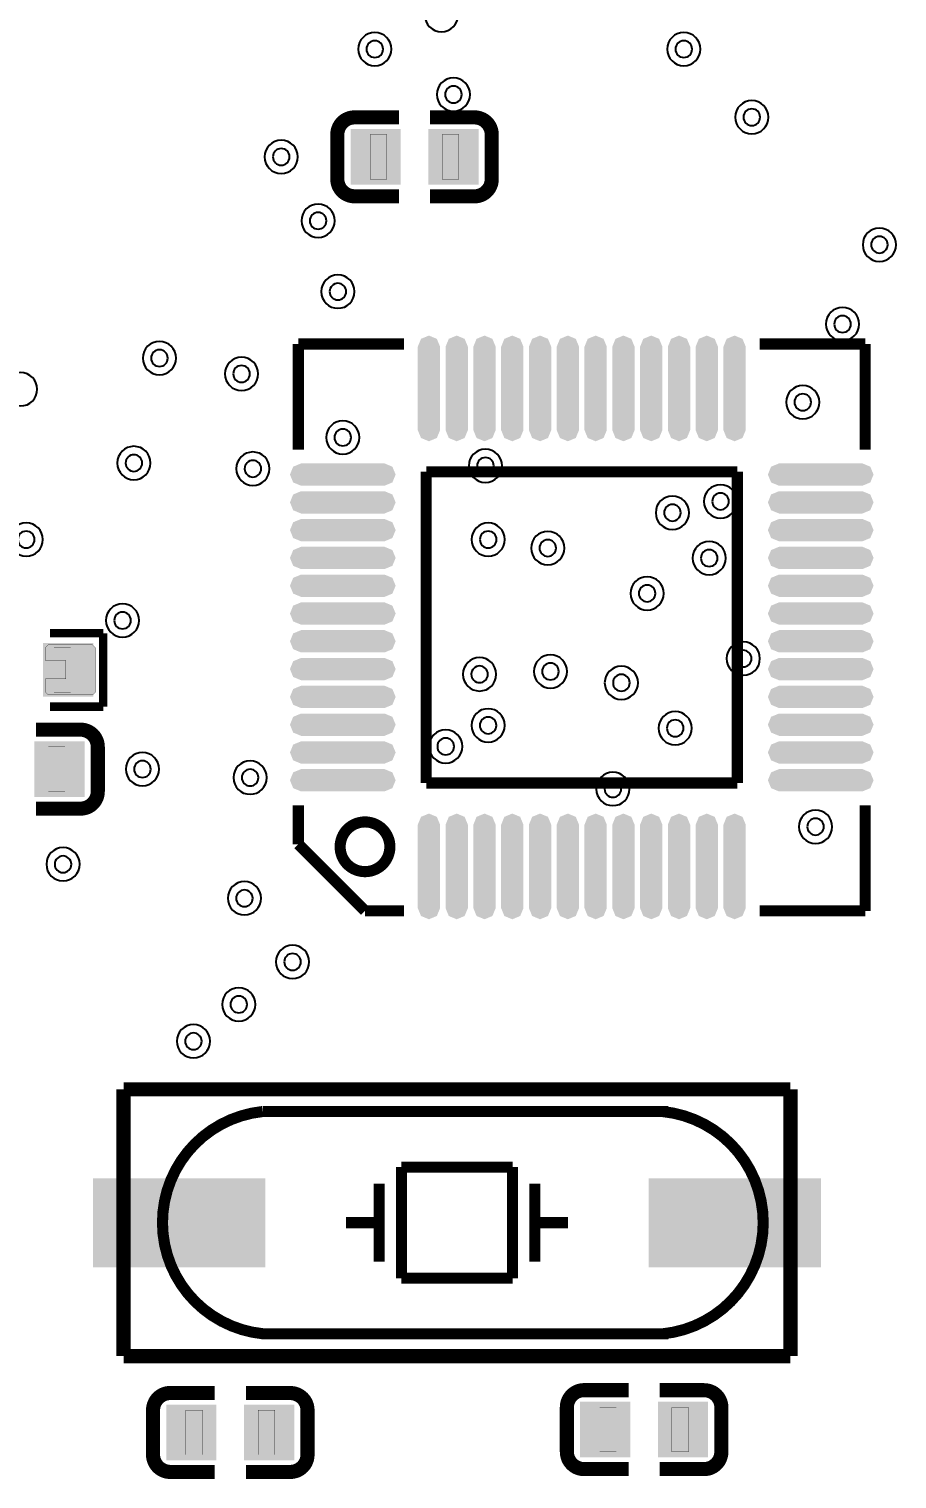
# Model space of a CAD drawing. Header units: millimetres. Extents: x -103 to 1, y -5 to 127.
# Drawn here: x -63.44 to -47.83, y 24.64 to 50.73 of the extents above; entities that cross this region are included whole.
import ezdxf

# ---------------------------------------------------------------- set-up
doc = ezdxf.new("R2010")
doc.units = ezdxf.units.MM
doc.header["$MEASUREMENT"] = 0
for name, color, linetype, true_color in [('Hole-Layer', 7, 'Continuous', 0x222222), ('Multi-Layer', 7, 'Continuous', 0xc0c0c0), ('Pin-Soldering-Layer', 7, 'Continuous', 0xcc9999), ('Top-Layer', 7, 'Continuous', 0xff0000), ('Top-Paste-Mask-Layer', 7, 'Continuous', 0x808080), ('Top-Silkscreen-Layer', 7, 'Continuous', 0xffcc00), ('Top-Solder-Mask-Layer', 7, 'Continuous', 0x800080)]:
    doc.layers.add(name, color=color, linetype=linetype, true_color=true_color)

msp = doc.modelspace()

# ---------------------------------------------------------------- hatches: boundary and pattern name
at = {"layer": 'Pin-Soldering-Layer'}
for points in [[(-57.308, 48.028), (-57.308, 48.828), (-57.008, 48.828), (-57.008, 48.028)], [(-55.708, 48.028), (-55.708, 48.828), (-56.008, 48.828), (-56.008, 48.028)], [(-62.695, 39.597), (-62.695, 38.797), (-62.995, 38.797), (-62.995, 39.597)], [(-62.797, 37.012), (-62.797, 37.812), (-63.097, 37.812), (-63.097, 37.012)], [(-60.623, 25.878), (-60.623, 25.078), (-60.323, 25.078), (-60.323, 25.878)], [(-59.023, 25.878), (-59.023, 25.078), (-59.323, 25.078), (-59.323, 25.878)], [(-53.176, 25.129), (-53.176, 25.929), (-52.876, 25.929), (-52.876, 25.129)], [(-51.576, 25.129), (-51.576, 25.929), (-51.876, 25.929), (-51.876, 25.129)]]:
    msp.add_hatch(color=256, dxfattribs=at).paths.add_polyline_path(points)
at = {"layer": 'Top-Layer'}
for points in [[(-57.608, 47.978), (-57.608, 48.878), (-56.808, 48.878), (-56.808, 47.978)], [(-56.207, 47.978), (-56.207, 48.878), (-55.407, 48.878), (-55.407, 47.978)], [(-56.398, 45.012), (-56.323, 45.142), (-56.173, 45.142), (-56.098, 45.012), (-56.098, 43.512), (-56.173, 43.382), (-56.323, 43.382), (-56.398, 43.512)], [(-55.898, 45.012), (-55.823, 45.142), (-55.673, 45.142), (-55.598, 45.012), (-55.598, 43.512), (-55.673, 43.382), (-55.823, 43.382), (-55.898, 43.512)], [(-55.398, 45.012), (-55.323, 45.142), (-55.173, 45.142), (-55.098, 45.012), (-55.098, 43.512), (-55.173, 43.382), (-55.323, 43.382), (-55.398, 43.512)], [(-54.898, 45.012), (-54.823, 45.142), (-54.673, 45.142), (-54.598, 45.012), (-54.598, 43.512), (-54.673, 43.382), (-54.823, 43.382), (-54.898, 43.512)], [(-54.398, 45.012), (-54.323, 45.142), (-54.173, 45.142), (-54.098, 45.012), (-54.098, 43.512), (-54.173, 43.382), (-54.323, 43.382), (-54.398, 43.512)], [(-53.898, 45.012), (-53.823, 45.142), (-53.673, 45.142), (-53.598, 45.012), (-53.598, 43.512), (-53.673, 43.382), (-53.823, 43.382), (-53.898, 43.512)], [(-53.398, 45.012), (-53.323, 45.142), (-53.173, 45.142), (-53.098, 45.012), (-53.098, 43.512), (-53.173, 43.382), (-53.323, 43.382), (-53.398, 43.512)], [(-52.898, 45.012), (-52.823, 45.142), (-52.673, 45.142), (-52.598, 45.012), (-52.598, 43.512), (-52.673, 43.382), (-52.823, 43.382), (-52.898, 43.512)], [(-52.398, 45.012), (-52.323, 45.142), (-52.173, 45.142), (-52.098, 45.012), (-52.098, 43.512), (-52.173, 43.382), (-52.323, 43.382), (-52.398, 43.512)], [(-51.898, 45.012), (-51.823, 45.142), (-51.673, 45.142), (-51.598, 45.012), (-51.598, 43.512), (-51.673, 43.382), (-51.823, 43.382), (-51.898, 43.512)], [(-51.398, 45.012), (-51.323, 45.142), (-51.173, 45.142), (-51.098, 45.012), (-51.098, 43.512), (-51.173, 43.382), (-51.323, 43.382), (-51.398, 43.512)], [(-50.898, 45.012), (-50.823, 45.142), (-50.673, 45.142), (-50.598, 45.012), (-50.598, 43.512), (-50.673, 43.382), (-50.823, 43.382), (-50.898, 43.512)], [(-57.048, 42.862), (-56.919, 42.787), (-56.919, 42.637), (-57.048, 42.562), (-58.548, 42.562), (-58.678, 42.637), (-58.678, 42.787), (-58.548, 42.862)], [(-48.448, 42.862), (-48.319, 42.787), (-48.319, 42.637), (-48.448, 42.562), (-49.948, 42.562), (-50.078, 42.637), (-50.078, 42.787), (-49.948, 42.862)], [(-57.048, 42.362), (-56.919, 42.287), (-56.919, 42.137), (-57.048, 42.062), (-58.548, 42.062), (-58.678, 42.137), (-58.678, 42.287), (-58.548, 42.362)], [(-48.448, 42.362), (-48.319, 42.287), (-48.319, 42.137), (-48.448, 42.062), (-49.948, 42.062), (-50.078, 42.137), (-50.078, 42.287), (-49.948, 42.362)], [(-57.048, 41.862), (-56.919, 41.787), (-56.919, 41.637), (-57.048, 41.562), (-58.548, 41.562), (-58.678, 41.637), (-58.678, 41.787), (-58.548, 41.862)], [(-48.448, 41.862), (-48.319, 41.787), (-48.319, 41.637), (-48.448, 41.562), (-49.948, 41.562), (-50.078, 41.637), (-50.078, 41.787), (-49.948, 41.862)], [(-57.048, 41.362), (-56.919, 41.287), (-56.919, 41.137), (-57.048, 41.062), (-58.548, 41.062), (-58.678, 41.137), (-58.678, 41.287), (-58.548, 41.362)], [(-48.448, 41.362), (-48.319, 41.287), (-48.319, 41.137), (-48.448, 41.062), (-49.948, 41.062), (-50.078, 41.137), (-50.078, 41.287), (-49.948, 41.362)], [(-57.048, 40.862), (-56.919, 40.787), (-56.919, 40.637), (-57.048, 40.562), (-58.548, 40.562), (-58.678, 40.637), (-58.678, 40.787), (-58.548, 40.862)], [(-48.448, 40.862), (-48.319, 40.787), (-48.319, 40.637), (-48.448, 40.562), (-49.948, 40.562), (-50.078, 40.637), (-50.078, 40.787), (-49.948, 40.862)], [(-57.048, 40.362), (-56.919, 40.287), (-56.919, 40.137), (-57.048, 40.062), (-58.548, 40.062), (-58.678, 40.137), (-58.678, 40.287), (-58.548, 40.362)], [(-48.448, 40.362), (-48.319, 40.287), (-48.319, 40.137), (-48.448, 40.062), (-49.948, 40.062), (-50.078, 40.137), (-50.078, 40.287), (-49.948, 40.362)], [(-57.048, 39.862), (-56.919, 39.787), (-56.919, 39.637), (-57.048, 39.562), (-58.548, 39.562), (-58.678, 39.637), (-58.678, 39.787), (-58.548, 39.862)], [(-48.448, 39.862), (-48.319, 39.787), (-48.319, 39.637), (-48.448, 39.562), (-49.948, 39.562), (-50.078, 39.637), (-50.078, 39.787), (-49.948, 39.862)], [(-62.338, 39.629), (-62.338, 38.765), (-63.145, 38.765), (-63.145, 39.629)], [(-57.048, 39.362), (-56.919, 39.287), (-56.919, 39.137), (-57.048, 39.062), (-58.548, 39.062), (-58.678, 39.137), (-58.678, 39.287), (-58.548, 39.362)], [(-48.448, 39.362), (-48.319, 39.287), (-48.319, 39.137), (-48.448, 39.062), (-49.948, 39.062), (-50.078, 39.137), (-50.078, 39.287), (-49.948, 39.362)], [(-57.048, 38.862), (-56.919, 38.787), (-56.919, 38.637), (-57.048, 38.562), (-58.548, 38.562), (-58.678, 38.637), (-58.678, 38.787), (-58.548, 38.862)], [(-48.448, 38.862), (-48.319, 38.787), (-48.319, 38.637), (-48.448, 38.562), (-49.948, 38.562), (-50.078, 38.637), (-50.078, 38.787), (-49.948, 38.862)], [(-57.048, 38.362), (-56.919, 38.287), (-56.919, 38.137), (-57.048, 38.062), (-58.548, 38.062), (-58.678, 38.137), (-58.678, 38.287), (-58.548, 38.362)], [(-48.448, 38.362), (-48.319, 38.287), (-48.319, 38.137), (-48.448, 38.062), (-49.948, 38.062), (-50.078, 38.137), (-50.078, 38.287), (-49.948, 38.362)], [(-63.297, 36.962), (-63.297, 37.862), (-62.497, 37.862), (-62.497, 36.962)], [(-57.048, 37.862), (-56.919, 37.787), (-56.919, 37.637), (-57.048, 37.562), (-58.548, 37.562), (-58.678, 37.637), (-58.678, 37.787), (-58.548, 37.862)], [(-48.448, 37.862), (-48.319, 37.787), (-48.319, 37.637), (-48.448, 37.562), (-49.948, 37.562), (-50.078, 37.637), (-50.078, 37.787), (-49.948, 37.862)], [(-57.048, 37.362), (-56.919, 37.287), (-56.919, 37.137), (-57.048, 37.062), (-58.548, 37.062), (-58.678, 37.137), (-58.678, 37.287), (-58.548, 37.362)], [(-48.448, 37.362), (-48.319, 37.287), (-48.319, 37.137), (-48.448, 37.062), (-49.948, 37.062), (-50.078, 37.137), (-50.078, 37.287), (-49.948, 37.362)], [(-56.398, 36.412), (-56.323, 36.542), (-56.173, 36.542), (-56.098, 36.412), (-56.098, 34.912), (-56.173, 34.782), (-56.323, 34.782), (-56.398, 34.912)], [(-55.898, 36.412), (-55.823, 36.542), (-55.673, 36.542), (-55.598, 36.412), (-55.598, 34.912), (-55.673, 34.782), (-55.823, 34.782), (-55.898, 34.912)], [(-55.398, 36.412), (-55.323, 36.542), (-55.173, 36.542), (-55.098, 36.412), (-55.098, 34.912), (-55.173, 34.782), (-55.323, 34.782), (-55.398, 34.912)], [(-54.898, 36.412), (-54.823, 36.542), (-54.673, 36.542), (-54.598, 36.412), (-54.598, 34.912), (-54.673, 34.782), (-54.823, 34.782), (-54.898, 34.912)], [(-54.398, 36.412), (-54.323, 36.542), (-54.173, 36.542), (-54.098, 36.412), (-54.098, 34.912), (-54.173, 34.782), (-54.323, 34.782), (-54.398, 34.912)], [(-53.898, 36.412), (-53.823, 36.542), (-53.673, 36.542), (-53.598, 36.412), (-53.598, 34.912), (-53.673, 34.782), (-53.823, 34.782), (-53.898, 34.912)], [(-53.398, 36.412), (-53.323, 36.542), (-53.173, 36.542), (-53.098, 36.412), (-53.098, 34.912), (-53.173, 34.782), (-53.323, 34.782), (-53.398, 34.912)], [(-52.898, 36.412), (-52.823, 36.542), (-52.673, 36.542), (-52.598, 36.412), (-52.598, 34.912), (-52.673, 34.782), (-52.823, 34.782), (-52.898, 34.912)], [(-52.398, 36.412), (-52.323, 36.542), (-52.173, 36.542), (-52.098, 36.412), (-52.098, 34.912), (-52.173, 34.782), (-52.323, 34.782), (-52.398, 34.912)], [(-51.898, 36.412), (-51.823, 36.542), (-51.673, 36.542), (-51.598, 36.412), (-51.598, 34.912), (-51.673, 34.782), (-51.823, 34.782), (-51.898, 34.912)], [(-51.398, 36.412), (-51.323, 36.542), (-51.173, 36.542), (-51.098, 36.412), (-51.098, 34.912), (-51.173, 34.782), (-51.323, 34.782), (-51.398, 34.912)], [(-50.898, 36.412), (-50.823, 36.542), (-50.673, 36.542), (-50.598, 36.412), (-50.598, 34.912), (-50.673, 34.782), (-50.823, 34.782), (-50.898, 34.912)], [(-62.243, 28.502), (-62.243, 30.002), (-59.243, 30.002), (-59.243, 28.502)], [(-52.243, 28.502), (-52.243, 30.002), (-49.242, 30.002), (-49.242, 28.502)], [(-60.123, 25.928), (-60.123, 25.028), (-60.923, 25.028), (-60.923, 25.928)], [(-58.723, 25.928), (-58.723, 25.028), (-59.523, 25.028), (-59.523, 25.928)], [(-53.476, 25.079), (-53.476, 25.979), (-52.676, 25.979), (-52.676, 25.079)], [(-52.076, 25.079), (-52.076, 25.979), (-51.276, 25.979), (-51.276, 25.079)]]:
    msp.add_hatch(color=256, dxfattribs=at).paths.add_polyline_path(points)
at = {"layer": 'Top-Paste-Mask-Layer'}
for points in [[(-57.608, 47.978), (-57.608, 48.878), (-56.808, 48.878), (-56.808, 47.978)], [(-56.207, 47.978), (-56.207, 48.878), (-55.407, 48.878), (-55.407, 47.978)], [(-56.398, 45.012), (-56.323, 45.142), (-56.173, 45.142), (-56.098, 45.012), (-56.098, 43.512), (-56.173, 43.382), (-56.323, 43.382), (-56.398, 43.512)], [(-55.898, 45.012), (-55.823, 45.142), (-55.673, 45.142), (-55.598, 45.012), (-55.598, 43.512), (-55.673, 43.382), (-55.823, 43.382), (-55.898, 43.512)], [(-55.398, 45.012), (-55.323, 45.142), (-55.173, 45.142), (-55.098, 45.012), (-55.098, 43.512), (-55.173, 43.382), (-55.323, 43.382), (-55.398, 43.512)], [(-54.898, 45.012), (-54.823, 45.142), (-54.673, 45.142), (-54.598, 45.012), (-54.598, 43.512), (-54.673, 43.382), (-54.823, 43.382), (-54.898, 43.512)], [(-54.398, 45.012), (-54.323, 45.142), (-54.173, 45.142), (-54.098, 45.012), (-54.098, 43.512), (-54.173, 43.382), (-54.323, 43.382), (-54.398, 43.512)], [(-53.898, 45.012), (-53.823, 45.142), (-53.673, 45.142), (-53.598, 45.012), (-53.598, 43.512), (-53.673, 43.382), (-53.823, 43.382), (-53.898, 43.512)], [(-53.398, 45.012), (-53.323, 45.142), (-53.173, 45.142), (-53.098, 45.012), (-53.098, 43.512), (-53.173, 43.382), (-53.323, 43.382), (-53.398, 43.512)], [(-52.898, 45.012), (-52.823, 45.142), (-52.673, 45.142), (-52.598, 45.012), (-52.598, 43.512), (-52.673, 43.382), (-52.823, 43.382), (-52.898, 43.512)], [(-52.398, 45.012), (-52.323, 45.142), (-52.173, 45.142), (-52.098, 45.012), (-52.098, 43.512), (-52.173, 43.382), (-52.323, 43.382), (-52.398, 43.512)], [(-51.898, 45.012), (-51.823, 45.142), (-51.673, 45.142), (-51.598, 45.012), (-51.598, 43.512), (-51.673, 43.382), (-51.823, 43.382), (-51.898, 43.512)], [(-51.398, 45.012), (-51.323, 45.142), (-51.173, 45.142), (-51.098, 45.012), (-51.098, 43.512), (-51.173, 43.382), (-51.323, 43.382), (-51.398, 43.512)], [(-50.898, 45.012), (-50.823, 45.142), (-50.673, 45.142), (-50.598, 45.012), (-50.598, 43.512), (-50.673, 43.382), (-50.823, 43.382), (-50.898, 43.512)], [(-57.048, 42.862), (-56.919, 42.787), (-56.919, 42.637), (-57.048, 42.562), (-58.548, 42.562), (-58.678, 42.637), (-58.678, 42.787), (-58.548, 42.862)], [(-48.448, 42.862), (-48.319, 42.787), (-48.319, 42.637), (-48.448, 42.562), (-49.948, 42.562), (-50.078, 42.637), (-50.078, 42.787), (-49.948, 42.862)], [(-57.048, 42.362), (-56.919, 42.287), (-56.919, 42.137), (-57.048, 42.062), (-58.548, 42.062), (-58.678, 42.137), (-58.678, 42.287), (-58.548, 42.362)], [(-48.448, 42.362), (-48.319, 42.287), (-48.319, 42.137), (-48.448, 42.062), (-49.948, 42.062), (-50.078, 42.137), (-50.078, 42.287), (-49.948, 42.362)], [(-57.048, 41.862), (-56.919, 41.787), (-56.919, 41.637), (-57.048, 41.562), (-58.548, 41.562), (-58.678, 41.637), (-58.678, 41.787), (-58.548, 41.862)], [(-48.448, 41.862), (-48.319, 41.787), (-48.319, 41.637), (-48.448, 41.562), (-49.948, 41.562), (-50.078, 41.637), (-50.078, 41.787), (-49.948, 41.862)], [(-57.048, 41.362), (-56.919, 41.287), (-56.919, 41.137), (-57.048, 41.062), (-58.548, 41.062), (-58.678, 41.137), (-58.678, 41.287), (-58.548, 41.362)], [(-48.448, 41.362), (-48.319, 41.287), (-48.319, 41.137), (-48.448, 41.062), (-49.948, 41.062), (-50.078, 41.137), (-50.078, 41.287), (-49.948, 41.362)], [(-57.048, 40.862), (-56.919, 40.787), (-56.919, 40.637), (-57.048, 40.562), (-58.548, 40.562), (-58.678, 40.637), (-58.678, 40.787), (-58.548, 40.862)], [(-48.448, 40.862), (-48.319, 40.787), (-48.319, 40.637), (-48.448, 40.562), (-49.948, 40.562), (-50.078, 40.637), (-50.078, 40.787), (-49.948, 40.862)], [(-57.048, 40.362), (-56.919, 40.287), (-56.919, 40.137), (-57.048, 40.062), (-58.548, 40.062), (-58.678, 40.137), (-58.678, 40.287), (-58.548, 40.362)], [(-48.448, 40.362), (-48.319, 40.287), (-48.319, 40.137), (-48.448, 40.062), (-49.948, 40.062), (-50.078, 40.137), (-50.078, 40.287), (-49.948, 40.362)], [(-57.048, 39.862), (-56.919, 39.787), (-56.919, 39.637), (-57.048, 39.562), (-58.548, 39.562), (-58.678, 39.637), (-58.678, 39.787), (-58.548, 39.862)], [(-48.448, 39.862), (-48.319, 39.787), (-48.319, 39.637), (-48.448, 39.562), (-49.948, 39.562), (-50.078, 39.637), (-50.078, 39.787), (-49.948, 39.862)], [(-62.3, 39.647), (-63.1, 39.647), (-63.15, 39.597), (-63.15, 39.369), (-62.78, 39.369), (-62.78, 39.039), (-63.15, 39.039), (-63.15, 38.797), (-63.1, 38.747), (-62.3, 38.747), (-62.25, 38.797), (-62.25, 39.597)], [(-57.048, 39.362), (-56.919, 39.287), (-56.919, 39.137), (-57.048, 39.062), (-58.548, 39.062), (-58.678, 39.137), (-58.678, 39.287), (-58.548, 39.362)], [(-48.448, 39.362), (-48.319, 39.287), (-48.319, 39.137), (-48.448, 39.062), (-49.948, 39.062), (-50.078, 39.137), (-50.078, 39.287), (-49.948, 39.362)], [(-57.048, 38.862), (-56.919, 38.787), (-56.919, 38.637), (-57.048, 38.562), (-58.548, 38.562), (-58.678, 38.637), (-58.678, 38.787), (-58.548, 38.862)], [(-48.448, 38.862), (-48.319, 38.787), (-48.319, 38.637), (-48.448, 38.562), (-49.948, 38.562), (-50.078, 38.637), (-50.078, 38.787), (-49.948, 38.862)], [(-57.048, 38.362), (-56.919, 38.287), (-56.919, 38.137), (-57.048, 38.062), (-58.548, 38.062), (-58.678, 38.137), (-58.678, 38.287), (-58.548, 38.362)], [(-48.448, 38.362), (-48.319, 38.287), (-48.319, 38.137), (-48.448, 38.062), (-49.948, 38.062), (-50.078, 38.137), (-50.078, 38.287), (-49.948, 38.362)], [(-63.297, 36.962), (-63.297, 37.862), (-62.497, 37.862), (-62.497, 36.962)], [(-57.048, 37.862), (-56.919, 37.787), (-56.919, 37.637), (-57.048, 37.562), (-58.548, 37.562), (-58.678, 37.637), (-58.678, 37.787), (-58.548, 37.862)], [(-48.448, 37.862), (-48.319, 37.787), (-48.319, 37.637), (-48.448, 37.562), (-49.948, 37.562), (-50.078, 37.637), (-50.078, 37.787), (-49.948, 37.862)], [(-57.048, 37.362), (-56.919, 37.287), (-56.919, 37.137), (-57.048, 37.062), (-58.548, 37.062), (-58.678, 37.137), (-58.678, 37.287), (-58.548, 37.362)], [(-48.448, 37.362), (-48.319, 37.287), (-48.319, 37.137), (-48.448, 37.062), (-49.948, 37.062), (-50.078, 37.137), (-50.078, 37.287), (-49.948, 37.362)], [(-56.398, 36.412), (-56.323, 36.542), (-56.173, 36.542), (-56.098, 36.412), (-56.098, 34.912), (-56.173, 34.782), (-56.323, 34.782), (-56.398, 34.912)], [(-55.898, 36.412), (-55.823, 36.542), (-55.673, 36.542), (-55.598, 36.412), (-55.598, 34.912), (-55.673, 34.782), (-55.823, 34.782), (-55.898, 34.912)], [(-55.398, 36.412), (-55.323, 36.542), (-55.173, 36.542), (-55.098, 36.412), (-55.098, 34.912), (-55.173, 34.782), (-55.323, 34.782), (-55.398, 34.912)], [(-54.898, 36.412), (-54.823, 36.542), (-54.673, 36.542), (-54.598, 36.412), (-54.598, 34.912), (-54.673, 34.782), (-54.823, 34.782), (-54.898, 34.912)], [(-54.398, 36.412), (-54.323, 36.542), (-54.173, 36.542), (-54.098, 36.412), (-54.098, 34.912), (-54.173, 34.782), (-54.323, 34.782), (-54.398, 34.912)], [(-53.898, 36.412), (-53.823, 36.542), (-53.673, 36.542), (-53.598, 36.412), (-53.598, 34.912), (-53.673, 34.782), (-53.823, 34.782), (-53.898, 34.912)], [(-53.398, 36.412), (-53.323, 36.542), (-53.173, 36.542), (-53.098, 36.412), (-53.098, 34.912), (-53.173, 34.782), (-53.323, 34.782), (-53.398, 34.912)], [(-52.898, 36.412), (-52.823, 36.542), (-52.673, 36.542), (-52.598, 36.412), (-52.598, 34.912), (-52.673, 34.782), (-52.823, 34.782), (-52.898, 34.912)], [(-52.398, 36.412), (-52.323, 36.542), (-52.173, 36.542), (-52.098, 36.412), (-52.098, 34.912), (-52.173, 34.782), (-52.323, 34.782), (-52.398, 34.912)], [(-51.898, 36.412), (-51.823, 36.542), (-51.673, 36.542), (-51.598, 36.412), (-51.598, 34.912), (-51.673, 34.782), (-51.823, 34.782), (-51.898, 34.912)], [(-51.398, 36.412), (-51.323, 36.542), (-51.173, 36.542), (-51.098, 36.412), (-51.098, 34.912), (-51.173, 34.782), (-51.323, 34.782), (-51.398, 34.912)], [(-50.898, 36.412), (-50.823, 36.542), (-50.673, 36.542), (-50.598, 36.412), (-50.598, 34.912), (-50.673, 34.782), (-50.823, 34.782), (-50.898, 34.912)], [(-62.243, 28.502), (-62.243, 30.002), (-59.243, 30.002), (-59.243, 28.502)], [(-52.243, 28.502), (-52.243, 30.002), (-49.242, 30.002), (-49.242, 28.502)], [(-60.123, 25.928), (-60.123, 25.028), (-60.923, 25.028), (-60.923, 25.928)], [(-58.723, 25.928), (-58.723, 25.028), (-59.523, 25.028), (-59.523, 25.928)], [(-53.476, 25.079), (-53.476, 25.979), (-52.676, 25.979), (-52.676, 25.079)], [(-52.076, 25.079), (-52.076, 25.979), (-51.276, 25.979), (-51.276, 25.079)]]:
    msp.add_hatch(color=256, dxfattribs=at).paths.add_polyline_path(points)
at = {"layer": 'Top-Solder-Mask-Layer'}
for points in [[(-57.659, 47.927), (-57.659, 48.929), (-56.757, 48.929), (-56.757, 47.927)], [(-56.258, 47.927), (-56.258, 48.929), (-55.356, 48.929), (-55.356, 47.927)], [(-56.449, 45.012), (-56.391, 45.154), (-56.248, 45.213), (-56.106, 45.154), (-56.047, 45.012), (-56.047, 43.512), (-56.106, 43.37), (-56.248, 43.311), (-56.391, 43.37), (-56.449, 43.512)], [(-55.949, 45.012), (-55.891, 45.154), (-55.748, 45.213), (-55.606, 45.154), (-55.547, 45.012), (-55.547, 43.512), (-55.606, 43.37), (-55.748, 43.311), (-55.891, 43.37), (-55.949, 43.512)], [(-55.449, 45.012), (-55.391, 45.154), (-55.248, 45.213), (-55.106, 45.154), (-55.047, 45.012), (-55.047, 43.512), (-55.106, 43.37), (-55.248, 43.311), (-55.391, 43.37), (-55.449, 43.512)], [(-54.949, 45.012), (-54.891, 45.154), (-54.748, 45.213), (-54.606, 45.154), (-54.547, 45.012), (-54.547, 43.512), (-54.606, 43.37), (-54.748, 43.311), (-54.891, 43.37), (-54.949, 43.512)], [(-54.449, 45.012), (-54.391, 45.154), (-54.248, 45.213), (-54.106, 45.154), (-54.047, 45.012), (-54.047, 43.512), (-54.106, 43.37), (-54.248, 43.311), (-54.391, 43.37), (-54.449, 43.512)], [(-53.949, 45.012), (-53.891, 45.154), (-53.748, 45.213), (-53.606, 45.154), (-53.547, 45.012), (-53.547, 43.512), (-53.606, 43.37), (-53.748, 43.311), (-53.891, 43.37), (-53.949, 43.512)], [(-53.449, 45.012), (-53.391, 45.154), (-53.248, 45.213), (-53.106, 45.154), (-53.047, 45.012), (-53.047, 43.512), (-53.106, 43.37), (-53.248, 43.311), (-53.391, 43.37), (-53.449, 43.512)], [(-52.949, 45.012), (-52.891, 45.154), (-52.748, 45.213), (-52.606, 45.154), (-52.547, 45.012), (-52.547, 43.512), (-52.606, 43.37), (-52.748, 43.311), (-52.891, 43.37), (-52.949, 43.512)], [(-52.449, 45.012), (-52.391, 45.154), (-52.248, 45.213), (-52.106, 45.154), (-52.047, 45.012), (-52.047, 43.512), (-52.106, 43.37), (-52.248, 43.311), (-52.391, 43.37), (-52.449, 43.512)], [(-51.949, 45.012), (-51.891, 45.154), (-51.748, 45.213), (-51.606, 45.154), (-51.547, 45.012), (-51.547, 43.512), (-51.606, 43.37), (-51.748, 43.311), (-51.891, 43.37), (-51.949, 43.512)], [(-51.449, 45.012), (-51.391, 45.154), (-51.248, 45.213), (-51.106, 45.154), (-51.047, 45.012), (-51.047, 43.512), (-51.106, 43.37), (-51.248, 43.311), (-51.391, 43.37), (-51.449, 43.512)], [(-50.949, 45.012), (-50.891, 45.154), (-50.748, 45.213), (-50.606, 45.154), (-50.547, 45.012), (-50.547, 43.512), (-50.606, 43.37), (-50.748, 43.311), (-50.891, 43.37), (-50.949, 43.512)], [(-57.048, 42.913), (-56.906, 42.854), (-56.847, 42.712), (-56.906, 42.57), (-57.048, 42.511), (-58.548, 42.511), (-58.691, 42.57), (-58.749, 42.712), (-58.691, 42.854), (-58.548, 42.913)], [(-48.448, 42.913), (-48.306, 42.854), (-48.247, 42.712), (-48.306, 42.57), (-48.448, 42.511), (-49.948, 42.511), (-50.091, 42.57), (-50.149, 42.712), (-50.091, 42.854), (-49.948, 42.913)], [(-57.048, 42.413), (-56.906, 42.354), (-56.847, 42.212), (-56.906, 42.07), (-57.048, 42.011), (-58.548, 42.011), (-58.691, 42.07), (-58.749, 42.212), (-58.691, 42.354), (-58.548, 42.413)], [(-48.448, 42.413), (-48.306, 42.354), (-48.247, 42.212), (-48.306, 42.07), (-48.448, 42.011), (-49.948, 42.011), (-50.091, 42.07), (-50.149, 42.212), (-50.091, 42.354), (-49.948, 42.413)], [(-57.048, 41.913), (-56.906, 41.854), (-56.847, 41.712), (-56.906, 41.57), (-57.048, 41.511), (-58.548, 41.511), (-58.691, 41.57), (-58.749, 41.712), (-58.691, 41.854), (-58.548, 41.913)], [(-48.448, 41.913), (-48.306, 41.854), (-48.247, 41.712), (-48.306, 41.57), (-48.448, 41.511), (-49.948, 41.511), (-50.091, 41.57), (-50.149, 41.712), (-50.091, 41.854), (-49.948, 41.913)], [(-57.048, 41.413), (-56.906, 41.354), (-56.847, 41.212), (-56.906, 41.07), (-57.048, 41.011), (-58.548, 41.011), (-58.691, 41.07), (-58.749, 41.212), (-58.691, 41.354), (-58.548, 41.413)], [(-48.448, 41.413), (-48.306, 41.354), (-48.247, 41.212), (-48.306, 41.07), (-48.448, 41.011), (-49.948, 41.011), (-50.091, 41.07), (-50.149, 41.212), (-50.091, 41.354), (-49.948, 41.413)], [(-57.048, 40.913), (-56.906, 40.854), (-56.847, 40.712), (-56.906, 40.57), (-57.048, 40.511), (-58.548, 40.511), (-58.691, 40.57), (-58.749, 40.712), (-58.691, 40.854), (-58.548, 40.913)], [(-48.448, 40.913), (-48.306, 40.854), (-48.247, 40.712), (-48.306, 40.57), (-48.448, 40.511), (-49.948, 40.511), (-50.091, 40.57), (-50.149, 40.712), (-50.091, 40.854), (-49.948, 40.913)], [(-57.048, 40.413), (-56.906, 40.354), (-56.847, 40.212), (-56.906, 40.07), (-57.048, 40.011), (-58.548, 40.011), (-58.691, 40.07), (-58.749, 40.212), (-58.691, 40.354), (-58.548, 40.413)], [(-48.448, 40.413), (-48.306, 40.354), (-48.247, 40.212), (-48.306, 40.07), (-48.448, 40.011), (-49.948, 40.011), (-50.091, 40.07), (-50.149, 40.212), (-50.091, 40.354), (-49.948, 40.413)], [(-62.287, 39.68), (-62.287, 38.714), (-63.195, 38.714), (-63.195, 39.68)], [(-57.048, 39.913), (-56.906, 39.854), (-56.847, 39.712), (-56.906, 39.57), (-57.048, 39.511), (-58.548, 39.511), (-58.691, 39.57), (-58.749, 39.712), (-58.691, 39.854), (-58.548, 39.913)], [(-48.448, 39.913), (-48.306, 39.854), (-48.247, 39.712), (-48.306, 39.57), (-48.448, 39.511), (-49.948, 39.511), (-50.091, 39.57), (-50.149, 39.712), (-50.091, 39.854), (-49.948, 39.913)], [(-57.048, 39.413), (-56.906, 39.354), (-56.847, 39.212), (-56.906, 39.07), (-57.048, 39.011), (-58.548, 39.011), (-58.691, 39.07), (-58.749, 39.212), (-58.691, 39.354), (-58.548, 39.413)], [(-48.448, 39.413), (-48.306, 39.354), (-48.247, 39.212), (-48.306, 39.07), (-48.448, 39.011), (-49.948, 39.011), (-50.091, 39.07), (-50.149, 39.212), (-50.091, 39.354), (-49.948, 39.413)], [(-57.048, 38.913), (-56.906, 38.854), (-56.847, 38.712), (-56.906, 38.57), (-57.048, 38.511), (-58.548, 38.511), (-58.691, 38.57), (-58.749, 38.712), (-58.691, 38.854), (-58.548, 38.913)], [(-48.448, 38.913), (-48.306, 38.854), (-48.247, 38.712), (-48.306, 38.57), (-48.448, 38.511), (-49.948, 38.511), (-50.091, 38.57), (-50.149, 38.712), (-50.091, 38.854), (-49.948, 38.913)], [(-57.048, 38.413), (-56.906, 38.354), (-56.847, 38.212), (-56.906, 38.07), (-57.048, 38.011), (-58.548, 38.011), (-58.691, 38.07), (-58.749, 38.212), (-58.691, 38.354), (-58.548, 38.413)], [(-48.448, 38.413), (-48.306, 38.354), (-48.247, 38.212), (-48.306, 38.07), (-48.448, 38.011), (-49.948, 38.011), (-50.091, 38.07), (-50.149, 38.212), (-50.091, 38.354), (-49.948, 38.413)], [(-63.348, 36.911), (-63.348, 37.913), (-62.446, 37.913), (-62.446, 36.911)], [(-57.048, 37.913), (-56.906, 37.854), (-56.847, 37.712), (-56.906, 37.57), (-57.048, 37.511), (-58.548, 37.511), (-58.691, 37.57), (-58.749, 37.712), (-58.691, 37.854), (-58.548, 37.913)], [(-48.448, 37.913), (-48.306, 37.854), (-48.247, 37.712), (-48.306, 37.57), (-48.448, 37.511), (-49.948, 37.511), (-50.091, 37.57), (-50.149, 37.712), (-50.091, 37.854), (-49.948, 37.913)], [(-57.048, 37.413), (-56.906, 37.354), (-56.847, 37.212), (-56.906, 37.07), (-57.048, 37.011), (-58.548, 37.011), (-58.691, 37.07), (-58.749, 37.212), (-58.691, 37.354), (-58.548, 37.413)], [(-48.448, 37.413), (-48.306, 37.354), (-48.247, 37.212), (-48.306, 37.07), (-48.448, 37.011), (-49.948, 37.011), (-50.091, 37.07), (-50.149, 37.212), (-50.091, 37.354), (-49.948, 37.413)], [(-56.449, 36.412), (-56.391, 36.554), (-56.248, 36.613), (-56.106, 36.554), (-56.047, 36.412), (-56.047, 34.912), (-56.106, 34.77), (-56.248, 34.711), (-56.391, 34.77), (-56.449, 34.912)], [(-55.949, 36.412), (-55.891, 36.554), (-55.748, 36.613), (-55.606, 36.554), (-55.547, 36.412), (-55.547, 34.912), (-55.606, 34.77), (-55.748, 34.711), (-55.891, 34.77), (-55.949, 34.912)], [(-55.449, 36.412), (-55.391, 36.554), (-55.248, 36.613), (-55.106, 36.554), (-55.047, 36.412), (-55.047, 34.912), (-55.106, 34.77), (-55.248, 34.711), (-55.391, 34.77), (-55.449, 34.912)], [(-54.949, 36.412), (-54.891, 36.554), (-54.748, 36.613), (-54.606, 36.554), (-54.547, 36.412), (-54.547, 34.912), (-54.606, 34.77), (-54.748, 34.711), (-54.891, 34.77), (-54.949, 34.912)], [(-54.449, 36.412), (-54.391, 36.554), (-54.248, 36.613), (-54.106, 36.554), (-54.047, 36.412), (-54.047, 34.912), (-54.106, 34.77), (-54.248, 34.711), (-54.391, 34.77), (-54.449, 34.912)], [(-53.949, 36.412), (-53.891, 36.554), (-53.748, 36.613), (-53.606, 36.554), (-53.547, 36.412), (-53.547, 34.912), (-53.606, 34.77), (-53.748, 34.711), (-53.891, 34.77), (-53.949, 34.912)], [(-53.449, 36.412), (-53.391, 36.554), (-53.248, 36.613), (-53.106, 36.554), (-53.047, 36.412), (-53.047, 34.912), (-53.106, 34.77), (-53.248, 34.711), (-53.391, 34.77), (-53.449, 34.912)], [(-52.949, 36.412), (-52.891, 36.554), (-52.748, 36.613), (-52.606, 36.554), (-52.547, 36.412), (-52.547, 34.912), (-52.606, 34.77), (-52.748, 34.711), (-52.891, 34.77), (-52.949, 34.912)], [(-52.449, 36.412), (-52.391, 36.554), (-52.248, 36.613), (-52.106, 36.554), (-52.047, 36.412), (-52.047, 34.912), (-52.106, 34.77), (-52.248, 34.711), (-52.391, 34.77), (-52.449, 34.912)], [(-51.949, 36.412), (-51.891, 36.554), (-51.748, 36.613), (-51.606, 36.554), (-51.547, 36.412), (-51.547, 34.912), (-51.606, 34.77), (-51.748, 34.711), (-51.891, 34.77), (-51.949, 34.912)], [(-51.449, 36.412), (-51.391, 36.554), (-51.248, 36.613), (-51.106, 36.554), (-51.047, 36.412), (-51.047, 34.912), (-51.106, 34.77), (-51.248, 34.711), (-51.391, 34.77), (-51.449, 34.912)], [(-50.949, 36.412), (-50.891, 36.554), (-50.748, 36.613), (-50.606, 36.554), (-50.547, 36.412), (-50.547, 34.912), (-50.606, 34.77), (-50.748, 34.711), (-50.891, 34.77), (-50.949, 34.912)], [(-62.294, 28.451), (-62.294, 30.053), (-59.192, 30.053), (-59.192, 28.451)], [(-52.294, 28.451), (-52.294, 30.053), (-49.191, 30.053), (-49.191, 28.451)], [(-60.072, 25.979), (-60.072, 24.977), (-60.974, 24.977), (-60.974, 25.979)], [(-58.672, 25.979), (-58.672, 24.977), (-59.574, 24.977), (-59.574, 25.979)], [(-53.527, 25.028), (-53.527, 26.03), (-52.625, 26.03), (-52.625, 25.028)], [(-52.127, 25.028), (-52.127, 26.03), (-51.225, 26.03), (-51.225, 25.028)]]:
    msp.add_hatch(color=256, dxfattribs=at).paths.add_polyline_path(points)

# ---------------------------------------------------------------- linework, layer by layer
at = {"layer": 'Hole-Layer'}
for points in [[(-57.372, 50.366, 1), (-57.072, 50.366), (-57.072, 50.366, 1), (-57.372, 50.366)], [(-51.812, 50.366, 1), (-51.512, 50.366), (-51.512, 50.366, 1), (-51.812, 50.366)], [(-55.957, 49.55, 1), (-55.657, 49.55), (-55.657, 49.55, 1), (-55.957, 49.55)], [(-50.588, 49.142, 1), (-50.288, 49.142), (-50.288, 49.142, 1), (-50.588, 49.142)], [(-59.055, 48.428, 1), (-58.755, 48.428), (-58.755, 48.428, 1), (-59.055, 48.428)], [(-58.393, 47.278, 1), (-58.093, 47.278), (-58.093, 47.278, 1), (-58.393, 47.278)], [(-48.293, 46.847, 1), (-47.993, 46.847), (-47.993, 46.847, 1), (-48.293, 46.847)], [(-58.036, 46.003, 1), (-57.736, 46.003), (-57.736, 46.003, 1), (-58.036, 46.003)], [(-48.956, 45.419, 1), (-48.656, 45.419), (-48.656, 45.419, 1), (-48.956, 45.419)], [(-61.248, 44.807, 1), (-60.948, 44.807), (-60.948, 44.807, 1), (-61.248, 44.807)], [(-59.77, 44.524, 1), (-59.47, 44.524), (-59.47, 44.524, 1), (-59.77, 44.524)], [(-49.672, 44.014, 1), (-49.372, 44.014), (-49.372, 44.014, 1), (-49.672, 44.014)], [(-57.948, 43.379, 1), (-57.648, 43.379), (-57.648, 43.379, 1), (-57.948, 43.379)], [(-61.707, 42.92, 1), (-61.407, 42.92), (-61.407, 42.92, 1), (-61.707, 42.92)], [(-59.565, 42.818, 1), (-59.265, 42.818), (-59.265, 42.818, 1), (-59.565, 42.818)], [(-55.383, 42.869, 1), (-55.083, 42.869), (-55.083, 42.869, 1), (-55.383, 42.869)], [(-51.151, 42.229, 1), (-50.851, 42.229), (-50.851, 42.229, 1), (-51.151, 42.229)], [(-52.018, 42.025, 1), (-51.718, 42.025), (-51.718, 42.025, 1), (-52.018, 42.025)], [(-63.645, 41.543, 1), (-63.345, 41.543), (-63.345, 41.543, 1), (-63.645, 41.543)], [(-55.332, 41.543, 1), (-55.032, 41.543), (-55.032, 41.543, 1), (-55.332, 41.543)], [(-54.26, 41.39, 1), (-53.96, 41.39), (-53.96, 41.39, 1), (-54.26, 41.39)], [(-51.355, 41.209, 1), (-51.055, 41.209), (-51.055, 41.209, 1), (-51.355, 41.209)], [(-52.472, 40.574, 1), (-52.172, 40.574), (-52.172, 40.574, 1), (-52.472, 40.574)], [(-61.912, 40.087, 1), (-61.612, 40.087), (-61.612, 40.087, 1), (-61.912, 40.087)], [(-50.741, 39.401, 1), (-50.441, 39.401), (-50.441, 39.401, 1), (-50.741, 39.401)], [(-55.486, 39.118, 1), (-55.186, 39.118), (-55.186, 39.118, 1), (-55.486, 39.118)], [(-54.211, 39.169, 1), (-53.911, 39.169), (-53.911, 39.169, 1), (-54.211, 39.169)], [(-52.936, 38.965, 1), (-52.636, 38.965), (-52.636, 38.965, 1), (-52.936, 38.965)], [(-55.333, 38.2, 1), (-55.033, 38.2), (-55.033, 38.2, 1), (-55.333, 38.2)], [(-51.967, 38.149, 1), (-51.667, 38.149), (-51.667, 38.149, 1), (-51.967, 38.149)], [(-56.097, 37.82, 1), (-55.797, 37.82), (-55.797, 37.82, 1), (-56.097, 37.82)], [(-61.554, 37.412, 1), (-61.254, 37.412), (-61.254, 37.412, 1), (-61.554, 37.412)], [(-59.616, 37.259, 1), (-59.316, 37.259), (-59.316, 37.259, 1), (-59.616, 37.259)], [(-53.087, 37.055, 1), (-52.787, 37.055), (-52.787, 37.055, 1), (-53.087, 37.055)], [(-49.441, 36.376, 1), (-49.141, 36.376), (-49.141, 36.376, 1), (-49.441, 36.376)], [(-62.983, 35.701, 1), (-62.683, 35.701), (-62.683, 35.701, 1), (-62.983, 35.701)], [(-59.719, 35.089, 1), (-59.419, 35.089), (-59.419, 35.089, 1), (-59.719, 35.089)], [(-58.851, 33.944, 1), (-58.551, 33.944), (-58.551, 33.944, 1), (-58.851, 33.944)], [(-59.82, 33.179, 1), (-59.52, 33.179), (-59.52, 33.179, 1), (-59.82, 33.179)], [(-60.636, 32.516, 1), (-60.336, 32.516), (-60.336, 32.516, 1), (-60.636, 32.516)]]:
    msp.add_lwpolyline(points, format="xyb", dxfattribs=at)
at = {"layer": 'Multi-Layer'}
for points in [[(-56.323, 50.978, 1), (-55.723, 50.978, 1)], [(-57.522, 50.366, 1), (-56.922, 50.366, 1)], [(-51.962, 50.366, 1), (-51.362, 50.366, 1)], [(-56.107, 49.55, 1), (-55.507, 49.55, 1)], [(-50.738, 49.142, 1), (-50.138, 49.142, 1)], [(-59.205, 48.428, 1), (-58.605, 48.428, 1)], [(-58.543, 47.278, 1), (-57.943, 47.278, 1)], [(-48.443, 46.847, 1), (-47.843, 46.847, 1)], [(-58.186, 46.003, 1), (-57.586, 46.003, 1)], [(-49.106, 45.419, 1), (-48.506, 45.419, 1)], [(-61.398, 44.807, 1), (-60.798, 44.807, 1)], [(-59.92, 44.524, 1), (-59.32, 44.524, 1)], [(-63.897, 44.246, 1), (-63.297, 44.246, 1)], [(-49.822, 44.014, 1), (-49.222, 44.014, 1)], [(-58.098, 43.379, 1), (-57.498, 43.379, 1)], [(-61.857, 42.92, 1), (-61.257, 42.92, 1)], [(-59.715, 42.818, 1), (-59.115, 42.818, 1)], [(-55.533, 42.869, 1), (-54.933, 42.869, 1)], [(-51.301, 42.229, 1), (-50.701, 42.229, 1)], [(-52.168, 42.025, 1), (-51.568, 42.025, 1)], [(-63.795, 41.543, 1), (-63.195, 41.543, 1)], [(-55.482, 41.543, 1), (-54.882, 41.543, 1)], [(-54.41, 41.39, 1), (-53.81, 41.39, 1)], [(-51.505, 41.209, 1), (-50.905, 41.209, 1)], [(-52.622, 40.574, 1), (-52.022, 40.574, 1)], [(-62.062, 40.087, 1), (-61.462, 40.087, 1)], [(-50.891, 39.401, 1), (-50.291, 39.401, 1)], [(-55.636, 39.118, 1), (-55.036, 39.118, 1)], [(-54.361, 39.169, 1), (-53.761, 39.169, 1)], [(-53.086, 38.965, 1), (-52.486, 38.965, 1)], [(-55.483, 38.2, 1), (-54.883, 38.2, 1)], [(-52.117, 38.149, 1), (-51.517, 38.149, 1)], [(-56.247, 37.82, 1), (-55.647, 37.82, 1)], [(-61.704, 37.412, 1), (-61.104, 37.412, 1)], [(-59.766, 37.259, 1), (-59.166, 37.259, 1)], [(-53.237, 37.055, 1), (-52.637, 37.055, 1)], [(-49.591, 36.376, 1), (-48.991, 36.376, 1)], [(-63.133, 35.701, 1), (-62.533, 35.701, 1)], [(-59.869, 35.089, 1), (-59.269, 35.089, 1)], [(-59.001, 33.944, 1), (-58.401, 33.944, 1)], [(-59.97, 33.179, 1), (-59.37, 33.179, 1)], [(-60.786, 32.516, 1), (-60.186, 32.516, 1)]]:
    msp.add_lwpolyline(points, format="xyb", close=True, dxfattribs=at)
at = {"layer": 'Pin-Soldering-Layer', "const_width": 0.00508}
for points in [[(-57.308, 48.028), (-57.308, 48.828), (-57.008, 48.828), (-57.008, 48.028)], [(-55.708, 48.028), (-55.708, 48.828), (-56.008, 48.828), (-56.008, 48.028)], [(-62.695, 39.597), (-62.695, 38.797), (-62.995, 38.797), (-62.995, 39.597)], [(-62.797, 37.012), (-62.797, 37.812), (-63.097, 37.812), (-63.097, 37.012)], [(-60.623, 25.878), (-60.623, 25.078), (-60.323, 25.078), (-60.323, 25.878)], [(-59.023, 25.878), (-59.023, 25.078), (-59.323, 25.078), (-59.323, 25.878)], [(-53.176, 25.129), (-53.176, 25.929), (-52.876, 25.929), (-52.876, 25.129)], [(-51.576, 25.129), (-51.576, 25.929), (-51.876, 25.929), (-51.876, 25.129)]]:
    msp.add_lwpolyline(points, close=True, dxfattribs=at)
at = {"layer": 'Top-Paste-Mask-Layer', "const_width": 0.00508}
msp.add_lwpolyline([(-62.3, 39.647), (-63.1, 39.647), (-63.15, 39.597), (-63.15, 39.369), (-62.78, 39.369), (-62.78, 39.039), (-63.15, 39.039), (-63.15, 38.797), (-63.1, 38.747), (-62.3, 38.747), (-62.25, 38.797), (-62.25, 39.597)], close=True, dxfattribs=at)
at = {"layer": 'Top-Silkscreen-Layer'}
for points, const_width in [([(-57.897, 48.828, -0.414), (-57.588, 49.138)], 0.254), ([(-57.897, 48.828, -0.414), (-57.588, 49.138)], 0.254), ([(-55.427, 49.138, -0.414), (-55.118, 48.828)], 0.254), ([(-55.427, 49.138, -0.414), (-55.118, 48.828)], 0.254), ([(-57.588, 47.719, -0.414), (-57.897, 48.028)], 0.254), ([(-57.588, 47.719, -0.414), (-57.897, 48.028)], 0.254), ([(-55.118, 48.028, -0.414), (-55.427, 47.718)], 0.254), ([(-55.118, 48.028, -0.414), (-55.427, 47.718)], 0.254), ([(-62.516, 38.122, -0.414), (-62.207, 37.812)], 0.254), ([(-62.516, 38.122, -0.414), (-62.207, 37.812)], 0.254), ([(-62.207, 37.012, -0.414), (-62.516, 36.702)], 0.254), ([(-62.207, 37.012, -0.414), (-62.516, 36.702)], 0.254), ([(-59.243, 31.252, 0.903), (-59.232, 27.253)], 0.2), ([(-59.243, 31.252, 0.903), (-59.232, 27.253)], 0.2), ([(-59.243, 31.252, 0.903), (-59.232, 27.253)], 0.2), ([(-59.243, 31.252, 0.903), (-59.232, 27.253)], 0.2), ([(-52.043, 27.252, 0.905), (-52.043, 31.252)], 0.2), ([(-52.043, 27.252, 0.905), (-52.043, 31.252)], 0.2), ([(-52.043, 27.252, 0.905), (-52.043, 31.252)], 0.2), ([(-52.043, 27.252, 0.905), (-52.043, 31.252)], 0.2), ([(-53.766, 25.929, -0.414), (-53.457, 26.239)], 0.254), ([(-53.766, 25.929, -0.414), (-53.457, 26.239)], 0.254), ([(-51.296, 26.238, -0.414), (-50.986, 25.929)], 0.254), ([(-51.296, 26.238, -0.414), (-50.986, 25.929)], 0.254), ([(-61.213, 25.878, -0.414), (-60.903, 26.188)], 0.254), ([(-61.213, 25.878, -0.414), (-60.903, 26.188)], 0.254), ([(-58.742, 26.187, -0.414), (-58.433, 25.877)], 0.254), ([(-58.742, 26.187, -0.414), (-58.433, 25.877)], 0.254), ([(-60.903, 24.768, -0.414), (-61.213, 25.078)], 0.254), ([(-60.903, 24.768, -0.414), (-61.213, 25.078)], 0.254), ([(-58.433, 25.078, -0.414), (-58.742, 24.768)], 0.254), ([(-58.433, 25.078, -0.414), (-58.742, 24.768)], 0.254), ([(-53.457, 24.819, -0.414), (-53.766, 25.129)], 0.254), ([(-53.457, 24.819, -0.414), (-53.766, 25.129)], 0.254), ([(-50.986, 25.129, -0.414), (-51.296, 24.819)], 0.254), ([(-50.986, 25.129, -0.414), (-51.296, 24.819)], 0.254)]:
    msp.add_lwpolyline(points, format="xyb", dxfattribs=dict(at, const_width=const_width))
for points, const_width in [([(-56.788, 49.138), (-57.588, 49.138)], 0.254), ([(-56.788, 49.138), (-57.588, 49.138)], 0.254), ([(-56.227, 49.138), (-55.427, 49.138)], 0.254), ([(-56.227, 49.138), (-55.427, 49.138)], 0.254), ([(-57.897, 48.028), (-57.897, 48.828)], 0.254), ([(-57.897, 48.028), (-57.897, 48.828)], 0.254), ([(-55.118, 48.828), (-55.118, 48.028)], 0.254), ([(-55.118, 48.828), (-55.118, 48.028)], 0.254), ([(-56.788, 47.719), (-57.588, 47.719)], 0.254), ([(-56.788, 47.719), (-57.588, 47.719)], 0.254), ([(-56.227, 47.718), (-55.427, 47.718)], 0.254), ([(-56.227, 47.718), (-55.427, 47.718)], 0.254), ([(-58.598, 45.062), (-58.598, 43.162)], 0.2), ([(-58.598, 45.062), (-56.698, 45.062)], 0.2), ([(-58.598, 45.062), (-58.598, 43.162)], 0.2), ([(-58.598, 45.062), (-56.698, 45.062)], 0.2), ([(-50.298, 45.062), (-48.398, 45.062)], 0.2), ([(-50.298, 45.062), (-48.398, 45.062)], 0.2), ([(-48.398, 45.062), (-48.398, 43.162)], 0.2), ([(-48.398, 45.062), (-48.398, 43.162)], 0.2), ([(-56.298, 42.762), (-50.698, 42.762)], 0.2), ([(-56.298, 42.762), (-56.298, 37.162)], 0.2), ([(-56.298, 42.762), (-50.698, 42.762)], 0.2), ([(-56.298, 42.762), (-56.298, 37.162)], 0.2), ([(-50.698, 42.762), (-50.698, 37.162)], 0.2), ([(-50.698, 42.762), (-50.698, 37.162)], 0.2), ([(-63.068, 39.858), (-62.11, 39.858)], 0.152), ([(-63.068, 39.858), (-62.11, 39.858)], 0.152), ([(-62.11, 39.858), (-62.11, 38.536)], 0.152), ([(-62.11, 39.858), (-62.11, 38.536)], 0.152), ([(-62.11, 38.536), (-63.068, 38.536)], 0.152), ([(-62.11, 38.536), (-63.068, 38.536)], 0.152), ([(-63.316, 38.122), (-62.516, 38.122)], 0.254), ([(-63.316, 38.122), (-62.516, 38.122)], 0.254), ([(-62.207, 37.812), (-62.207, 37.012)], 0.254), ([(-62.207, 37.812), (-62.207, 37.012)], 0.254), ([(-56.298, 37.162), (-50.698, 37.162)], 0.2), ([(-56.298, 37.162), (-50.698, 37.162)], 0.2), ([(-63.316, 36.702), (-62.516, 36.702)], 0.254), ([(-63.316, 36.702), (-62.516, 36.702)], 0.254), ([(-58.598, 36.762), (-58.598, 36.062)], 0.2), ([(-58.598, 36.762), (-58.598, 36.062)], 0.2), ([(-48.398, 36.762), (-48.398, 34.862)], 0.2), ([(-48.398, 36.762), (-48.398, 34.862)], 0.2), ([(-58.598, 36.062), (-57.398, 34.862)], 0.2), ([(-58.598, 36.062), (-57.398, 34.862)], 0.2), ([(-57.398, 34.862), (-56.698, 34.862)], 0.2), ([(-57.398, 34.862), (-56.698, 34.862)], 0.2), ([(-50.298, 34.862), (-48.398, 34.862)], 0.2), ([(-50.298, 34.862), (-48.398, 34.862)], 0.2), ([(-61.743, 31.652), (-61.743, 30.852)], 0.256), ([(-61.743, 31.652), (-49.742, 31.652)], 0.256), ([(-61.743, 31.652), (-61.743, 30.852)], 0.256), ([(-61.743, 31.652), (-49.742, 31.652)], 0.256), ([(-49.742, 31.652), (-49.742, 26.852)], 0.256), ([(-49.742, 31.652), (-49.742, 26.852)], 0.256), ([(-59.243, 31.252), (-51.943, 31.252)], 0.2), ([(-59.243, 31.252), (-51.943, 31.252)], 0.2), ([(-59.243, 31.252), (-51.943, 31.252)], 0.2), ([(-59.243, 31.252), (-51.943, 31.252)], 0.2), ([(-61.743, 30.852), (-61.743, 26.852)], 0.256), ([(-61.743, 30.852), (-61.743, 26.852)], 0.256), ([(-56.743, 30.252), (-56.743, 28.252)], 0.2), ([(-56.743, 30.252), (-55.743, 30.252)], 0.2), ([(-56.743, 30.252), (-56.743, 28.252)], 0.2), ([(-56.743, 30.252), (-55.743, 30.252)], 0.2), ([(-55.743, 30.252), (-54.743, 30.252)], 0.2), ([(-55.743, 30.252), (-54.743, 30.252)], 0.2), ([(-54.743, 30.252), (-54.743, 28.252)], 0.2), ([(-54.743, 30.252), (-54.743, 28.252)], 0.2), ([(-57.143, 29.952), (-57.143, 28.552)], 0.2), ([(-57.143, 29.952), (-57.143, 28.552)], 0.2), ([(-54.343, 29.952), (-54.343, 28.552)], 0.2), ([(-54.343, 29.952), (-54.343, 28.552)], 0.2), ([(-57.743, 29.252), (-57.143, 29.252)], 0.2), ([(-57.743, 29.252), (-57.143, 29.252)], 0.2), ([(-54.343, 29.252), (-53.743, 29.252)], 0.2), ([(-54.343, 29.252), (-53.743, 29.252)], 0.2), ([(-56.743, 28.252), (-54.743, 28.252)], 0.2), ([(-56.743, 28.252), (-54.743, 28.252)], 0.2), ([(-59.243, 27.252), (-51.943, 27.252)], 0.2), ([(-59.243, 27.252), (-51.943, 27.252)], 0.2), ([(-59.243, 27.252), (-51.943, 27.252)], 0.2), ([(-59.243, 27.252), (-51.943, 27.252)], 0.2), ([(-61.743, 26.852), (-49.742, 26.852)], 0.256), ([(-61.743, 26.852), (-49.742, 26.852)], 0.256), ([(-52.657, 26.239), (-53.457, 26.239)], 0.254), ([(-52.657, 26.239), (-53.457, 26.239)], 0.254), ([(-52.096, 26.238), (-51.296, 26.238)], 0.254), ([(-52.096, 26.238), (-51.296, 26.238)], 0.254), ([(-60.103, 26.188), (-60.903, 26.188)], 0.254), ([(-60.103, 26.188), (-60.903, 26.188)], 0.254), ([(-59.542, 26.187), (-58.742, 26.187)], 0.254), ([(-59.542, 26.187), (-58.742, 26.187)], 0.254), ([(-61.213, 25.078), (-61.213, 25.878)], 0.254), ([(-61.213, 25.078), (-61.213, 25.878)], 0.254), ([(-58.433, 25.877), (-58.433, 25.077)], 0.254), ([(-58.433, 25.877), (-58.433, 25.077)], 0.254), ([(-53.766, 25.129), (-53.766, 25.929)], 0.254), ([(-53.766, 25.129), (-53.766, 25.929)], 0.254), ([(-50.986, 25.929), (-50.986, 25.128)], 0.254), ([(-50.986, 25.929), (-50.986, 25.128)], 0.254), ([(-60.103, 24.768), (-60.903, 24.768)], 0.254), ([(-60.103, 24.768), (-60.903, 24.768)], 0.254), ([(-59.542, 24.768), (-58.742, 24.768)], 0.254), ([(-59.542, 24.768), (-58.742, 24.768)], 0.254), ([(-52.657, 24.819), (-53.457, 24.819)], 0.254), ([(-52.657, 24.819), (-53.457, 24.819)], 0.254), ([(-52.096, 24.819), (-51.296, 24.819)], 0.254), ([(-52.096, 24.819), (-51.296, 24.819)], 0.254)]:
    msp.add_lwpolyline(points, dxfattribs=dict(at, const_width=const_width))
at = {"layer": 'Top-Silkscreen-Layer', "const_width": 0.2}
msp.add_lwpolyline([(-57.846, 36.015, 1), (-56.951, 36.015, 1)], format="xyb", close=True, dxfattribs=at)
msp.add_lwpolyline([(-57.846, 36.015, 1), (-56.951, 36.015, 1)], format="xyb", close=True, dxfattribs=at)

doc.saveas('drawing.dxf')
